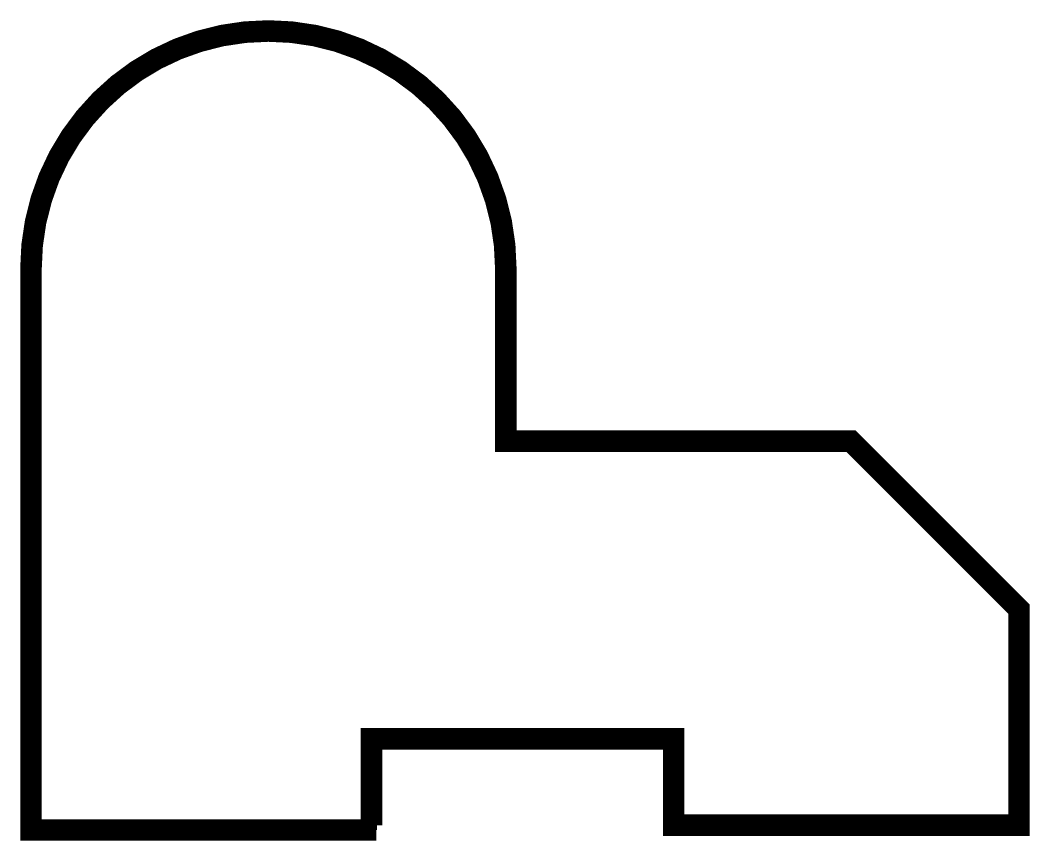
# Model space of a CAD drawing. Header units: millimetres. Extents: x 68 to 301, y 78 to 268.
import ezdxf

# ---------------------------------------------------------------- set-up
doc = ezdxf.new("R2010")
doc.units = ezdxf.units.MM
doc.header["$LTSCALE"] = 0.6

msp = doc.modelspace()

# ---------------------------------------------------------------- linework, layer by layer
msp.add_lwpolyline([(150, 80, 5, 5, 0), (70, 80, 5, 5, 0), (70, 210, 5, 5, -1), (180, 210, 5, 5, 0), (180, 170, 5, 5, 0), (260, 170, 5, 5, 0), (298.89, 131.11, 5, 5, 0), (298.89, 81.11, 5, 5, 0), (218.89, 81.11, 5, 5, 0), (218.89, 101.11, 5, 5, 0), (148.89, 101.11, 5, 5, 0), (148.89, 81.11, 0, 0, 0)], format="xyseb")
msp.add_lwpolyline([(70, 100), (70, 210, -1), (180, 210), (180, 170), (260, 170), (300, 130), (300, 80), (220, 80), (220, 100), (150, 100), (150, 80), (70, 80)], format="xyb", close=True)

doc.saveas('drawing.dxf')
